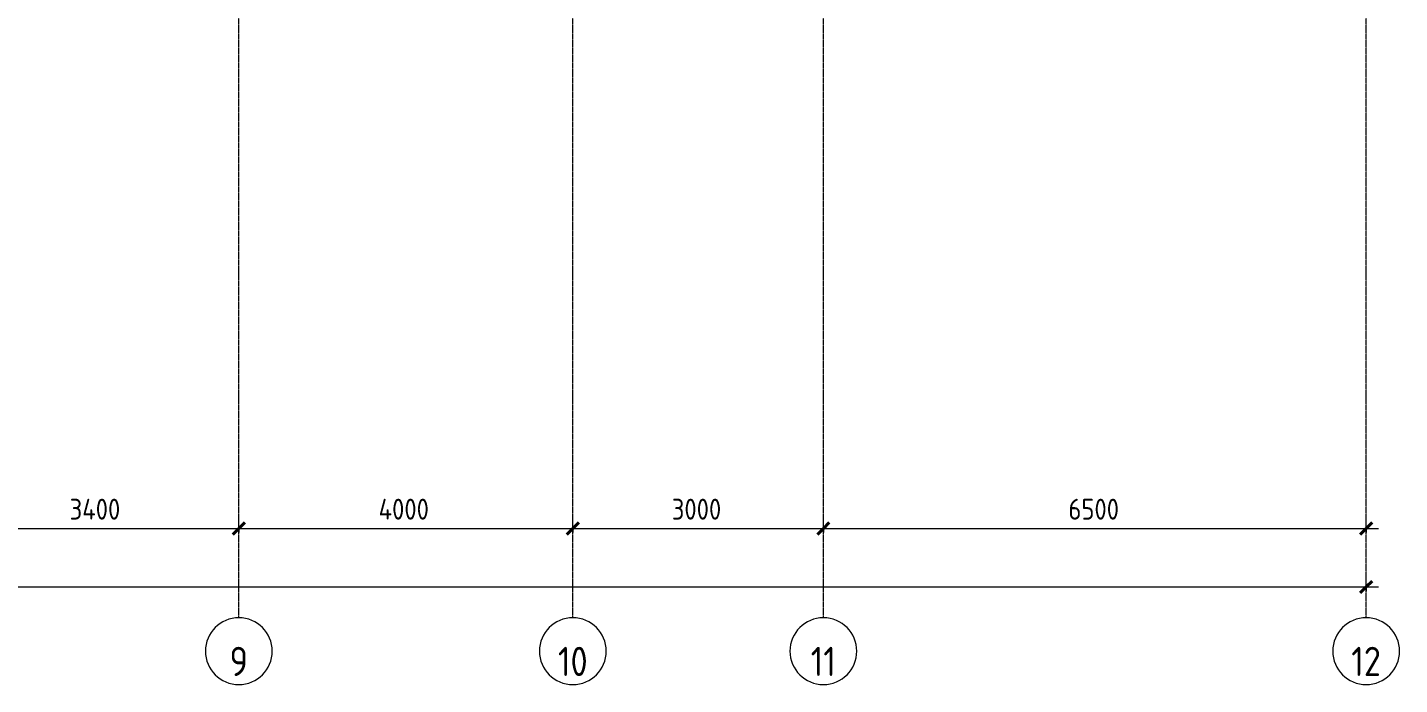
# Model space of a CAD drawing. Header units: millimetres. Extents: x -11345 to 411485, y -9810 to 73012.
# Drawn here: x 71372 to 87803, y -9810 to -1941 of the extents above; entities that cross this region are included whole.
import ezdxf

# ---------------------------------------------------------------- set-up
doc = ezdxf.new("R2010")
doc.units = ezdxf.units.MM
doc.linetypes.add('ADSK_Линия сетки', pattern=[25, 20, -2.5, 0, -2.5])
for name, color, linetype, lineweight in [('Оси', 253, 'Continuous', 9), ('Размеры', 7, 'Continuous', 5), ('Размеры-100', 7, 'Continuous', 5)]:
    doc.layers.add(name, color=color, linetype=linetype, lineweight=lineweight)
doc.styles.add('GOST Common_1', font='GOST_Common.ttf', dxfattribs={"width": 0.9, "height": 350})
doc.styles.add('GOST Common_3', font='GOST_Common.ttf', dxfattribs={"width": 0.9, "height": 250})
doc.dimstyles.new('ADSK_Основной_2_5_мм', dxfattribs={"dimscale": 304.8, "dimtxt": 251.428749, "dimasz": 0.463911, "dimexe": 0.492126, "dimexo": 0.492126, "dimgap": 0.098425, "dimtad": 1, "dimrnd": 0.01, "dimdsep": 46, "dimtxsty": 'GOST Common_3', "dimblk1": 'OBLIQUE', "dimblk2": 'OBLIQUE', "dimsah": 1, "dimcen": 0.09, "dimdle": 0.492126, "dimazin": 2, "dimtfac": 1, "dimtdec": 4, "dimtix": 1, "dimtmove": 0, "dimatfit": 3, "dimfxl": 1, "dimtvp": 1, "dimtolj": 1, "dimtzin": 0, "dimlwd": 20, "dimlwe": 20, "dimarcsym": 2})

# ---------------------------------------------------------------- blocks, each defined once
blk = doc.blocks.new('Ось сетки - Круг_Ø8 мм-8258-План 1-го этажа')
at = {"layer": 'Оси', "lineweight": 20}
for start, end in [(360, 180), (180, 360)]:
    blk.add_arc((0, 0), 4, start, end, dxfattribs=at)
blk = doc.blocks.new('DIMBLOCK1-План 1-го этажа')
at = {"layer": 'Размеры-100', "lineweight": 20, "transparency": 16777216}
for p, q in [((25553, -8641), (25553, -8491)), ((87403, -8641), (87403, -8491)), ((25403, -8641), (87553, -8641)), ((25553, -8641), (25553, -8691)), ((87403, -8641), (87403, -8691))]:
    blk.add_line(p, q, dxfattribs=at)
at = {"layer": 'Размеры-100', "lineweight": 40, "transparency": 16777216}
for p, q in [((25553, -8641), (25483, -8712)), ((25553, -8641), (25624, -8571)), ((87403, -8641), (87333, -8712)), ((87403, -8641), (87474, -8571))]:
    blk.add_line(p, q, dxfattribs=at)
at = {"layer": 'Размеры-100', "color": 0, "lineweight": 20, "transparency": 16777216, "insert": (56108, -8285), "char_height": 250, "width": 889.8, "attachment_point": 1, "line_spacing_factor": 1.022761, "style": 'GOST Common_3'}
blk.add_mtext('61850', dxfattribs=at)
blk = doc.blocks.new('_Oblique')
at = {"color": 0, "linetype": 'ByBlock', "lineweight": -2}
blk.add_line((-0.5, -0.5), (0.5, 0.5), dxfattribs=at)
blk = doc.blocks.new('DIMBLOCK10-План 1-го этажа')
at = {"layer": 'Размеры-100', "lineweight": 20, "transparency": 16777216}
for p, q in [((70503, -7941), (70503, -7791)), ((73903, -7941), (73903, -7791)), ((70503, -7941), (73903, -7941)), ((70503, -7941), (70503, -7991)), ((73903, -7941), (73903, -7991))]:
    blk.add_line(p, q, dxfattribs=at)
at = {"layer": 'Размеры-100', "lineweight": 40, "transparency": 16777216}
for p, q in [((70503, -7941), (70574, -7871)), ((73903, -7941), (73974, -7871)), ((70503, -7941), (70433, -8012)), ((73903, -7941), (73833, -8012))]:
    blk.add_line(p, q, dxfattribs=at)
at = {"layer": 'Размеры-100', "color": 0, "lineweight": 20, "transparency": 16777216, "insert": (71877, -7585), "char_height": 250, "width": 782.41, "attachment_point": 1, "line_spacing_factor": 1.022761, "style": 'GOST Common_3'}
blk.add_mtext('3400', dxfattribs=at)
blk = doc.blocks.new('DIMBLOCK11-План 1-го этажа')
at = {"layer": 'Размеры-100', "lineweight": 20, "transparency": 16777216}
for p, q in [((73903, -7941), (73903, -7791)), ((77903, -7941), (77903, -7791)), ((73903, -7941), (77903, -7941)), ((73903, -7941), (73903, -7991)), ((77903, -7941), (77903, -7991))]:
    blk.add_line(p, q, dxfattribs=at)
at = {"layer": 'Размеры-100', "lineweight": 40, "transparency": 16777216}
for p, q in [((73903, -7941), (73974, -7871)), ((77903, -7941), (77974, -7871)), ((73903, -7941), (73833, -8012)), ((77903, -7941), (77833, -8012))]:
    blk.add_line(p, q, dxfattribs=at)
at = {"layer": 'Размеры-100', "color": 0, "lineweight": 20, "transparency": 16777216, "insert": (75577, -7585), "char_height": 250, "width": 782.41, "attachment_point": 1, "line_spacing_factor": 1.022761, "style": 'GOST Common_3'}
blk.add_mtext('4000', dxfattribs=at)
blk = doc.blocks.new('DIMBLOCK12-План 1-го этажа')
at = {"layer": 'Размеры-100', "lineweight": 20, "transparency": 16777216}
for p, q in [((77903, -7941), (77903, -7791)), ((80903, -7941), (80903, -7791)), ((77903, -7941), (80903, -7941)), ((77903, -7941), (77903, -7991)), ((80903, -7941), (80903, -7991))]:
    blk.add_line(p, q, dxfattribs=at)
at = {"layer": 'Размеры-100', "lineweight": 40, "transparency": 16777216}
for p, q in [((77903, -7941), (77974, -7871)), ((80903, -7941), (80974, -7871)), ((77903, -7941), (77833, -8012)), ((80903, -7941), (80833, -8012))]:
    blk.add_line(p, q, dxfattribs=at)
at = {"layer": 'Размеры-100', "color": 0, "lineweight": 20, "transparency": 16777216, "insert": (79088, -7585), "char_height": 250, "width": 756.84, "attachment_point": 1, "line_spacing_factor": 1.022761, "style": 'GOST Common_3'}
blk.add_mtext('3000', dxfattribs=at)
blk = doc.blocks.new('DIMBLOCK13-План 1-го этажа')
at = {"layer": 'Размеры-100', "lineweight": 20, "transparency": 16777216}
for p, q in [((80903, -7941), (80903, -7791)), ((87403, -7941), (87403, -7791)), ((80903, -7941), (87553, -7941)), ((80903, -7941), (80903, -7991)), ((87403, -7941), (87403, -7991))]:
    blk.add_line(p, q, dxfattribs=at)
at = {"layer": 'Размеры-100', "lineweight": 40, "transparency": 16777216}
for p, q in [((80903, -7941), (80974, -7871)), ((87403, -7941), (87474, -7871)), ((80903, -7941), (80833, -8012)), ((87403, -7941), (87333, -8012))]:
    blk.add_line(p, q, dxfattribs=at)
at = {"layer": 'Размеры-100', "color": 0, "lineweight": 20, "transparency": 16777216, "insert": (83838, -7585), "char_height": 250, "width": 756.84, "attachment_point": 1, "line_spacing_factor": 1.022761, "style": 'GOST Common_3'}
blk.add_mtext('6500', dxfattribs=at)
blk = doc.blocks.new('DIMBLOCK14-План 1-го этажа')
at = {"layer": 'Размеры-100', "lineweight": 20, "transparency": 16777216}
for p, q in [((25553, -8641), (25553, -8491)), ((87403, -8641), (87403, -8491)), ((25403, -8641), (87553, -8641)), ((25553, -8641), (25553, -8691)), ((87403, -8641), (87403, -8691))]:
    blk.add_line(p, q, dxfattribs=at)
at = {"layer": 'Размеры-100', "lineweight": 40, "transparency": 16777216}
for p, q in [((25553, -8641), (25483, -8712)), ((25553, -8641), (25624, -8571)), ((87403, -8641), (87333, -8712)), ((87403, -8641), (87474, -8571))]:
    blk.add_line(p, q, dxfattribs=at)
at = {"layer": 'Размеры-100', "color": 0, "lineweight": 20, "transparency": 16777216, "insert": (56108, -8285), "char_height": 250, "width": 889.8, "attachment_point": 1, "line_spacing_factor": 1.022761, "style": 'GOST Common_3'}
blk.add_mtext('61850', dxfattribs=at)
blk = doc.blocks.new('оси')
at = {"layer": 'Оси', "linetype": 'ADSK_Линия сетки'}
for p, q in [((52350, -6855.047), (52350, 46377.998)), ((55350, -6855.047), (55350, 46377.998)), ((61850, -6855.047), (61850, 46377.998)), ((48350, -6855.047), (48350, 23512.013))]:
    blk.add_line(p, q, dxfattribs=at)
at = {"layer": 'Оси', "lineweight": 20, "xscale": 99.99999999999993, "yscale": 99.99999999999993, "zscale": 99.99999999999993}
for p in [(48350, -7255.047), (52350, -7255.047), (55350, -7255.047), (61850, -7255.047)]:
    blk.add_blockref('Ось сетки - Круг_Ø8 мм-8258-План 1-го этажа', p, dxfattribs=at)
at = {"layer": 'Оси', "char_height": 350, "attachment_point": 5, "line_spacing_factor": 1.022766, "style": 'GOST Common_1'}
for s, insert, width in [('\\pxqc,t0.25714,0.51429,0.77143,1.02857,1.28571,1.54286,1.8,2.05714,2.31429,2.57143,2.82857,3.08571,3.34286,3.6,3.85714,4.11429,4.37143,4.62857,4.88571,5.14286,5.4,5.65714,5.91429,6.17143,6.42857,6.68571,6.94286,7.2,7.45714,7.71429,7.97143,8.22857;{9}', (48349.169, -7377.952), 232.2), ('\\pxqc,t0.25714,0.51429,0.77143,1.02857,1.28571,1.54286,1.8,2.05714,2.31429,2.57143,2.82857,3.08571,3.34286,3.6,3.85714,4.11429,4.37143,4.62857,4.88571,5.14286,5.4,5.65714,5.91429,6.17143,6.42857,6.68571,6.94286,7.2,7.45714,7.71429,7.97143,8.22857;{10}', (52349.169, -7377.952), 387), ('\\pxqc,t0.25714,0.51429,0.77143,1.02857,1.28571,1.54286,1.8,2.05714,2.31429,2.57143,2.82857,3.08571,3.34286,3.6,3.85714,4.11429,4.37143,4.62857,4.88571,5.14286,5.4,5.65714,5.91429,6.17143,6.42857,6.68571,6.94286,7.2,7.45714,7.71429,7.97143,8.22857;{11}', (55349.169, -7377.952), 315.9), ('\\pxqc,t0.25714,0.51429,0.77143,1.02857,1.28571,1.54286,1.8,2.05714,2.31429,2.57143,2.82857,3.08571,3.34286,3.6,3.85714,4.11429,4.37143,4.62857,4.88571,5.14286,5.4,5.65714,5.91429,6.17143,6.42857,6.68571,6.94286,7.2,7.45714,7.71429,7.97143,8.22857;{12}', (61849.169, -7377.952), 387)]:
    blk.add_mtext(s, dxfattribs=dict(at, insert=insert, width=width))
at = {"layer": 'Размеры', "lineweight": 20}
for base, p1, p2, override, picture, middle in [((48350, -5786.304), (44950, -5686.319), (48350, -5686.319), {"dimpost": '<>', "dimfxl": 3400}, 'DIMBLOCK10-План 1-го этажа', (46650, -5631.304)), ((52350, -5786.304), (48350, -5686.319), (52350, -5686.319), {"dimpost": '<>', "dimfxl": 4000}, 'DIMBLOCK11-План 1-го этажа', (50350, -5631.304)), ((55350, -5786.304), (52350, -5686.319), (55350, -5686.319), {"dimpost": '<>', "dimfxl": 3000}, 'DIMBLOCK12-План 1-го этажа', (53850, -5631.304)), ((61850, -5786.304), (55350, -5686.319), (61850, -5686.319), {"dimpost": '<>', "dimfxl": 6500}, 'DIMBLOCK13-План 1-го этажа', (58600, -5631.304)), ((61850, -6486.304), (0, -6386.319), (61850, -6386.319), {"dimpost": '<>', "dimfxl": 61850}, 'DIMBLOCK1-План 1-го этажа', (30925, -6331.304)), ((61850, -6486.304), (0, -6386.319), (61850, -6386.319), {"dimpost": '<>', "dimfxl": 61850}, 'DIMBLOCK14-План 1-го этажа', (30925, -6331.304))]:
    dim = blk.add_linear_dim(base=base, p1=p1, p2=p2, dimstyle='ADSK_Основной_2_5_мм', override=override, dxfattribs=at)
    dim.commit()
    dim.dimension.update_dxf_attribs({"geometry": picture, "text_midpoint": middle, "insert": (-25553.429, 2155)})

msp = doc.modelspace()

# ---------------------------------------------------------------- block references
msp.add_blockref('оси', (25553.42928, -2155))

doc.saveas('drawing.dxf')
